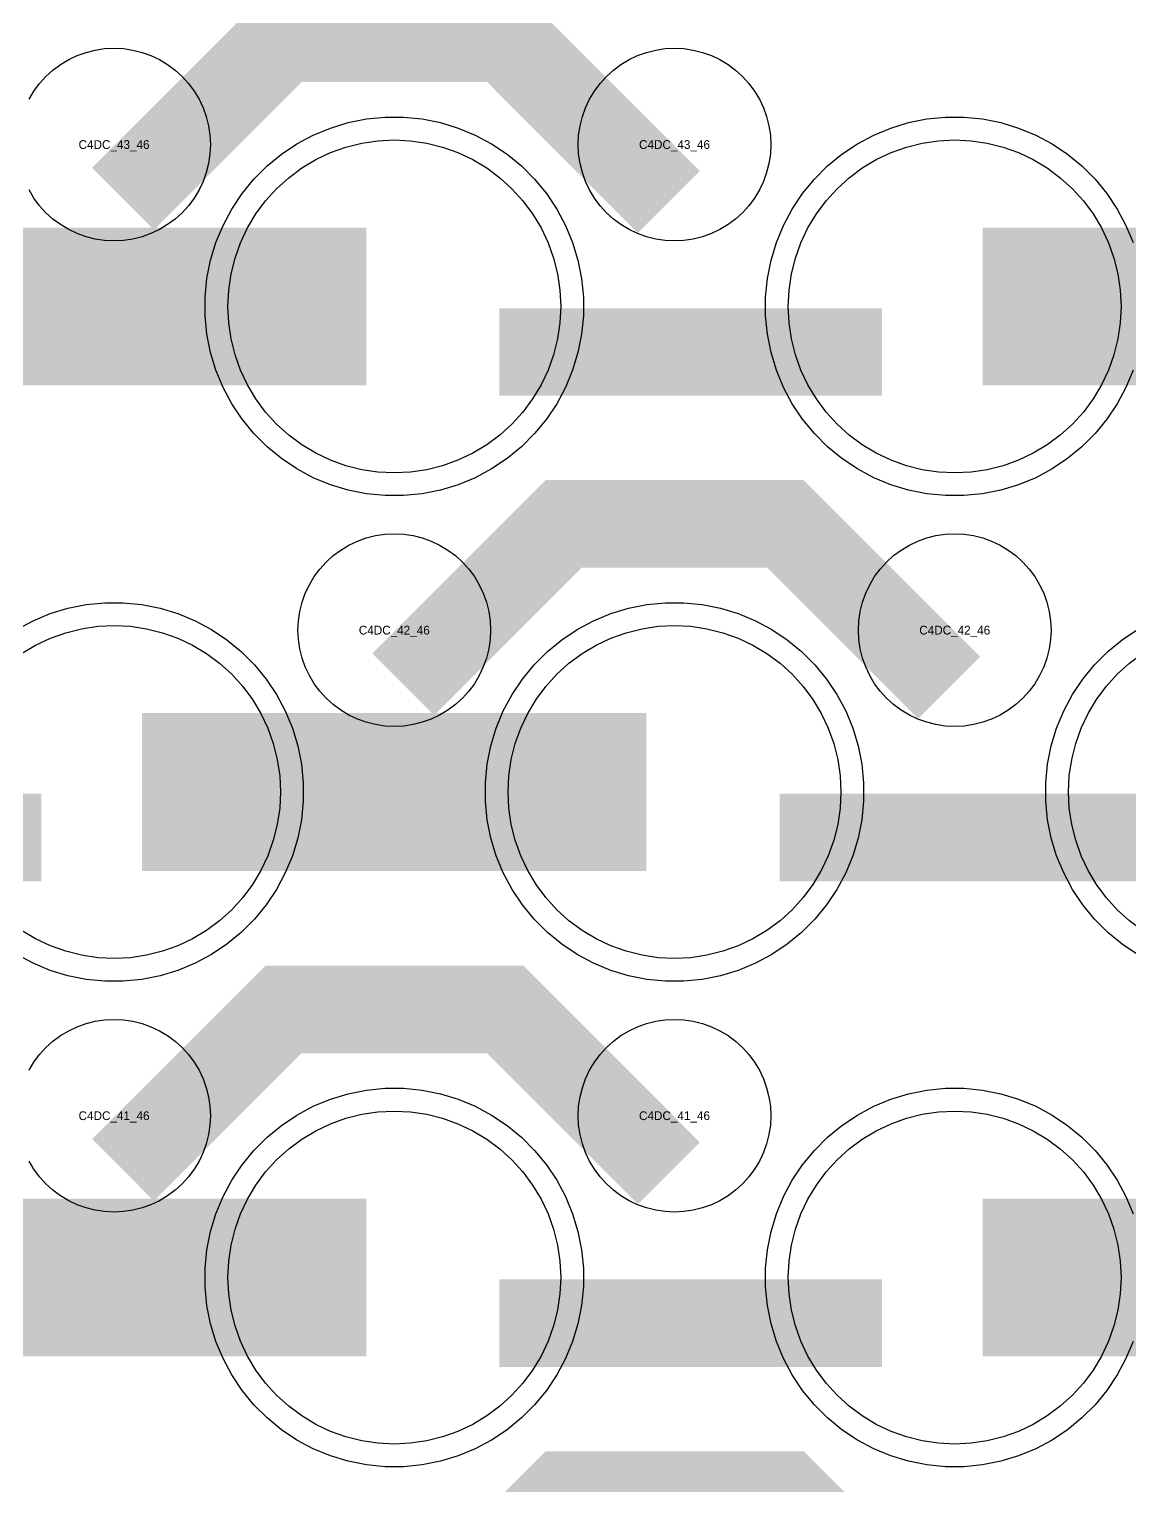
# Model space of a CAD drawing. Extents: x -11880 to 11880, y -14992 to 14992.
# Drawn here: x 2695.8 to 3010, y -9217.9 to -8802.2 of the extents above; entities that cross this region are included whole.
import ezdxf
from ezdxf.enums import TextEntityAlignment as Align

# ---------------------------------------------------------------- set-up
doc = ezdxf.new("R2010")
doc.units = 0
doc.header["$MEASUREMENT"] = 0
for name, color, linetype in [('GDS_775_DT_237', 138, 'CONTINUOUS'), ('RDL1_FS', 34, 'CONTINUOUS'), ('RDL_BS', 160, 'CONTINUOUS')]:
    doc.layers.add(name, color=color, linetype=linetype)

msp = doc.modelspace()

# ---------------------------------------------------------------- linework, layer by layer
at = {"layer": 'RDL1_FS'}
for points in [[(2800, -8928.819), (2795.343, -8928.59), (2790.732, -8927.906), (2786.209, -8926.774), (2781.819, -8925.202), (2777.605, -8923.21), (2773.605, -8920.812), (2769.86, -8918.034), (2766.406, -8914.904), (2763.276, -8911.45), (2760.498, -8907.705), (2758.1, -8903.705), (2756.108, -8899.491), (2754.536, -8895.101), (2753.404, -8890.578), (2752.72, -8885.967), (2752.491, -8881.31), (2752.72, -8876.653), (2753.404, -8872.042), (2754.536, -8867.519), (2756.108, -8863.129), (2758.1, -8858.915), (2760.498, -8854.915), (2763.276, -8851.17), (2766.406, -8847.716), (2769.86, -8844.586), (2773.605, -8841.808), (2777.605, -8839.41), (2781.819, -8837.418), (2786.209, -8835.846), (2790.732, -8834.714), (2795.343, -8834.03), (2800, -8833.801), (2804.657, -8834.03), (2809.268, -8834.714), (2813.791, -8835.846), (2818.181, -8837.418), (2822.395, -8839.41), (2826.395, -8841.808), (2830.14, -8844.586), (2833.594, -8847.716), (2836.724, -8851.17), (2839.502, -8854.915), (2841.9, -8858.915), (2843.892, -8863.129), (2845.464, -8867.519), (2846.596, -8872.042), (2847.28, -8876.653), (2847.509, -8881.31), (2847.28, -8885.967), (2846.596, -8890.578), (2845.464, -8895.101), (2843.892, -8899.491), (2841.9, -8903.705), (2839.502, -8907.705), (2836.724, -8911.45), (2833.594, -8914.904), (2830.14, -8918.034), (2826.395, -8920.812), (2822.395, -8923.21), (2818.181, -8925.202), (2813.791, -8926.774), (2809.268, -8927.906), (2804.657, -8928.59)], [(2960, -8928.819), (2955.343, -8928.59), (2950.732, -8927.906), (2946.209, -8926.774), (2941.819, -8925.202), (2937.605, -8923.21), (2933.605, -8920.812), (2929.86, -8918.034), (2926.406, -8914.904), (2923.276, -8911.45), (2920.498, -8907.705), (2918.1, -8903.705), (2916.108, -8899.491), (2914.536, -8895.101), (2913.404, -8890.578), (2912.72, -8885.967), (2912.491, -8881.31), (2912.72, -8876.653), (2913.404, -8872.042), (2914.536, -8867.519), (2916.108, -8863.129), (2918.1, -8858.915), (2920.498, -8854.915), (2923.276, -8851.17), (2926.406, -8847.716), (2929.86, -8844.586), (2933.605, -8841.808), (2937.605, -8839.41), (2941.819, -8837.418), (2946.209, -8835.846), (2950.732, -8834.714), (2955.343, -8834.03), (2960, -8833.801), (2964.657, -8834.03), (2969.268, -8834.714), (2973.791, -8835.846), (2978.181, -8837.418), (2982.395, -8839.41), (2986.395, -8841.808), (2990.14, -8844.586), (2993.594, -8847.716), (2996.724, -8851.17), (2999.502, -8854.915), (3001.9, -8858.915), (3003.892, -8863.129), (3005.464, -8867.519), (3006.596, -8872.042), (3007.28, -8876.653), (3007.509, -8881.31), (3007.28, -8885.967), (3006.596, -8890.578), (3005.464, -8895.101), (3003.892, -8899.491), (3001.9, -8903.705), (2999.502, -8907.705), (2996.724, -8911.45), (2993.594, -8914.904), (2990.14, -8918.034), (2986.395, -8920.812), (2982.395, -8923.21), (2978.181, -8925.202), (2973.791, -8926.774), (2969.268, -8927.906), (2964.657, -8928.59)], [(2880, -9067.384), (2875.343, -9067.155), (2870.732, -9066.471), (2866.209, -9065.339), (2861.819, -9063.767), (2857.605, -9061.775), (2853.605, -9059.377), (2849.86, -9056.599), (2846.406, -9053.469), (2843.276, -9050.015), (2840.498, -9046.27), (2838.1, -9042.27), (2836.108, -9038.056), (2834.536, -9033.666), (2833.404, -9029.143), (2832.72, -9024.532), (2832.491, -9019.875), (2832.72, -9015.218), (2833.404, -9010.607), (2834.536, -9006.084), (2836.108, -9001.694), (2838.1, -8997.48), (2840.498, -8993.48), (2843.276, -8989.735), (2846.406, -8986.281), (2849.86, -8983.151), (2853.605, -8980.373), (2857.605, -8977.975), (2861.819, -8975.983), (2866.209, -8974.411), (2870.732, -8973.279), (2875.343, -8972.595), (2880, -8972.366), (2884.657, -8972.595), (2889.268, -8973.279), (2893.791, -8974.411), (2898.181, -8975.983), (2902.395, -8977.975), (2906.395, -8980.373), (2910.14, -8983.151), (2913.594, -8986.281), (2916.724, -8989.735), (2919.502, -8993.48), (2921.9, -8997.48), (2923.892, -9001.694), (2925.464, -9006.084), (2926.596, -9010.607), (2927.28, -9015.218), (2927.509, -9019.875), (2927.28, -9024.532), (2926.596, -9029.143), (2925.464, -9033.666), (2923.892, -9038.056), (2921.9, -9042.27), (2919.502, -9046.27), (2916.724, -9050.015), (2913.594, -9053.469), (2910.14, -9056.599), (2906.395, -9059.377), (2902.395, -9061.775), (2898.181, -9063.767), (2893.791, -9065.339), (2889.268, -9066.471), (2884.657, -9067.155)]]:
    msp.add_lwpolyline(points, close=True, dxfattribs=at)
for points in [[(2648.002, -8881.31, 45, 45, 0), (2720.002, -8881.31, 45, 45, 0)], [(2720.002, -8881.31, 45, 45, 0), (2792.002, -8881.31, 45, 45, 0)], [(2968.002, -8881.31, 45, 45, 0), (3040.002, -8881.31, 45, 45, 0)], [(2728.002, -9019.875, 45, 45, 0), (2800.002, -9019.875, 45, 45, 0)], [(2800.002, -9019.875, 45, 45, 0), (2872.002, -9019.875, 45, 45, 0)]]:
    msp.add_lwpolyline(points, format="xyseb", dxfattribs=at)
for points in [[(2693.605, -8980.373), (2697.605, -8977.975), (2701.819, -8975.983), (2706.209, -8974.411), (2710.732, -8973.279), (2715.343, -8972.595), (2720, -8972.366), (2724.657, -8972.595), (2729.268, -8973.279), (2733.791, -8974.411), (2738.181, -8975.983), (2742.395, -8977.975), (2746.395, -8980.373), (2750.14, -8983.151), (2753.594, -8986.281), (2756.724, -8989.735), (2759.502, -8993.48), (2761.9, -8997.48), (2763.892, -9001.694), (2765.464, -9006.084), (2766.596, -9010.607), (2767.28, -9015.218), (2767.509, -9019.875), (2767.28, -9024.532), (2766.596, -9029.143), (2765.464, -9033.666), (2763.892, -9038.056), (2761.9, -9042.27), (2759.502, -9046.27), (2756.724, -9050.015), (2753.594, -9053.469), (2750.14, -9056.599), (2746.395, -9059.377), (2742.395, -9061.775), (2738.181, -9063.767), (2733.791, -9065.339), (2729.268, -9066.471), (2724.657, -9067.155), (2720, -9067.384), (2715.343, -9067.155), (2710.732, -9066.471), (2706.209, -9065.339), (2701.819, -9063.767), (2697.605, -9061.775), (2693.605, -9059.377)], [(3013.605, -9059.377), (3009.86, -9056.599), (3006.406, -9053.469), (3003.276, -9050.015), (3000.498, -9046.27), (2998.1, -9042.27), (2996.108, -9038.056), (2994.536, -9033.666), (2993.404, -9029.143), (2992.72, -9024.532), (2992.491, -9019.875), (2992.72, -9015.218), (2993.404, -9010.607), (2994.536, -9006.084), (2996.108, -9001.694), (2998.1, -8997.48), (3000.498, -8993.48), (3003.276, -8989.735), (3006.406, -8986.281), (3009.86, -8983.151), (3013.605, -8980.373)]]:
    msp.add_lwpolyline(points, dxfattribs=at)
at = {"layer": 'RDL1_FS', "color": 241, "true_color": 0xf7abae}
for points in [[(2800, -9205.944), (2795.343, -9205.715), (2790.732, -9205.031), (2786.209, -9203.899), (2781.819, -9202.327), (2777.605, -9200.335), (2773.605, -9197.937), (2769.86, -9195.159), (2766.406, -9192.029), (2763.276, -9188.575), (2760.498, -9184.83), (2758.1, -9180.83), (2756.108, -9176.616), (2754.536, -9172.226), (2753.404, -9167.703), (2752.72, -9163.092), (2752.491, -9158.435), (2752.72, -9153.778), (2753.404, -9149.167), (2754.536, -9144.644), (2756.108, -9140.254), (2758.1, -9136.04), (2760.498, -9132.04), (2763.276, -9128.295), (2766.406, -9124.841), (2769.86, -9121.711), (2773.605, -9118.933), (2777.605, -9116.535), (2781.819, -9114.543), (2786.209, -9112.971), (2790.732, -9111.839), (2795.343, -9111.155), (2800, -9110.926), (2804.657, -9111.155), (2809.268, -9111.839), (2813.791, -9112.971), (2818.181, -9114.543), (2822.395, -9116.535), (2826.395, -9118.933), (2830.14, -9121.711), (2833.594, -9124.841), (2836.724, -9128.295), (2839.502, -9132.04), (2841.9, -9136.04), (2843.892, -9140.254), (2845.464, -9144.644), (2846.596, -9149.167), (2847.28, -9153.778), (2847.509, -9158.435), (2847.28, -9163.092), (2846.596, -9167.703), (2845.464, -9172.226), (2843.892, -9176.616), (2841.9, -9180.83), (2839.502, -9184.83), (2836.724, -9188.575), (2833.594, -9192.029), (2830.14, -9195.159), (2826.395, -9197.937), (2822.395, -9200.335), (2818.181, -9202.327), (2813.791, -9203.899), (2809.268, -9205.031), (2804.657, -9205.715)], [(2960, -9205.944), (2955.343, -9205.715), (2950.732, -9205.031), (2946.209, -9203.899), (2941.819, -9202.327), (2937.605, -9200.335), (2933.605, -9197.937), (2929.86, -9195.159), (2926.406, -9192.029), (2923.276, -9188.575), (2920.498, -9184.83), (2918.1, -9180.83), (2916.108, -9176.616), (2914.536, -9172.226), (2913.404, -9167.703), (2912.72, -9163.092), (2912.491, -9158.435), (2912.72, -9153.778), (2913.404, -9149.167), (2914.536, -9144.644), (2916.108, -9140.254), (2918.1, -9136.04), (2920.498, -9132.04), (2923.276, -9128.295), (2926.406, -9124.841), (2929.86, -9121.711), (2933.605, -9118.933), (2937.605, -9116.535), (2941.819, -9114.543), (2946.209, -9112.971), (2950.732, -9111.839), (2955.343, -9111.155), (2960, -9110.926), (2964.657, -9111.155), (2969.268, -9111.839), (2973.791, -9112.971), (2978.181, -9114.543), (2982.395, -9116.535), (2986.395, -9118.933), (2990.14, -9121.711), (2993.594, -9124.841), (2996.724, -9128.295), (2999.502, -9132.04), (3001.9, -9136.04), (3003.892, -9140.254), (3005.464, -9144.644), (3006.596, -9149.167), (3007.28, -9153.778), (3007.509, -9158.435), (3007.28, -9163.092), (3006.596, -9167.703), (3005.464, -9172.226), (3003.892, -9176.616), (3001.9, -9180.83), (2999.502, -9184.83), (2996.724, -9188.575), (2993.594, -9192.029), (2990.14, -9195.159), (2986.395, -9197.937), (2982.395, -9200.335), (2978.181, -9202.327), (2973.791, -9203.899), (2969.268, -9205.031), (2964.657, -9205.715)]]:
    msp.add_lwpolyline(points, close=True, dxfattribs=at)
for points in [[(2648.002, -9158.435, 45, 45, 0), (2720.002, -9158.435, 45, 45, 0)], [(2720.002, -9158.435, 45, 45, 0), (2792.002, -9158.435, 45, 45, 0)], [(2968.002, -9158.435, 45, 45, 0), (3040.002, -9158.435, 45, 45, 0)]]:
    msp.add_lwpolyline(points, format="xyseb", dxfattribs=at)
at = {"layer": 'RDL_BS'}
for points in [[(2722.562, -8850.624, 25, 25, 0), (2768.377, -8804.809, 25, 25, 0), (2801.93, -8804.809, 25, 25, 0)], [(2878.401, -8851.523, 25, 25, 0), (2831.687, -8804.809, 25, 25, 0), (2801.929, -8804.809, 25, 25, 0)], [(2830.016, -8894.323, 25, 25, 0), (2939.281, -8894.323, 25, 25, 0)], [(2802.562, -8989.189, 25, 25, 0), (2848.377, -8943.374, 25, 25, 0), (2881.93, -8943.374, 25, 25, 0)], [(2958.401, -8990.088, 25, 25, 0), (2911.687, -8943.374, 25, 25, 0), (2881.929, -8943.374, 25, 25, 0)], [(2590.016, -9032.888, 25, 25, 0), (2699.281, -9032.888, 25, 25, 0)], [(2910.016, -9032.888, 25, 25, 0), (3019.281, -9032.888, 25, 25, 0)], [(2722.562, -9127.749, 25, 25, 0), (2768.377, -9081.934, 25, 25, 0), (2801.93, -9081.934, 25, 25, 0)], [(2878.401, -9128.648, 25, 25, 0), (2831.687, -9081.934, 25, 25, 0), (2801.929, -9081.934, 25, 25, 0)], [(2802.562, -9266.314, 25, 25, 0), (2848.377, -9220.499, 25, 25, 0), (2881.93, -9220.499, 25, 25, 0)], [(2958.401, -9267.213, 25, 25, 0), (2911.687, -9220.499, 25, 25, 0), (2881.929, -9220.499, 25, 25, 0)]]:
    msp.add_lwpolyline(points, format="xyseb", dxfattribs=at)
for points in [[(2695.75, -8822.166), (2697.143, -8819.842), (2698.746, -8817.679), (2700.558, -8815.68), (2702.557, -8813.868), (2704.72, -8812.265), (2707.044, -8810.872), (2709.481, -8809.72), (2712.016, -8808.813), (2714.635, -8808.156), (2717.307, -8807.76), (2720, -8807.628), (2722.693, -8807.76), (2725.365, -8808.156), (2727.984, -8808.813), (2730.519, -8809.72), (2732.956, -8810.872), (2735.28, -8812.265), (2737.443, -8813.868), (2739.442, -8815.68), (2741.254, -8817.679), (2742.857, -8819.842), (2744.25, -8822.166), (2745.402, -8824.603), (2746.309, -8827.138), (2746.966, -8829.757), (2747.362, -8832.429), (2747.494, -8835.122), (2747.362, -8837.815), (2746.966, -8840.487), (2746.309, -8843.106), (2745.402, -8845.641), (2744.25, -8848.078), (2742.857, -8850.402), (2741.254, -8852.565), (2739.442, -8854.564), (2737.443, -8856.376), (2735.28, -8857.979), (2732.956, -8859.372), (2730.519, -8860.524), (2727.984, -8861.431), (2725.365, -8862.088), (2722.693, -8862.484), (2720, -8862.616), (2717.307, -8862.484), (2714.635, -8862.088), (2712.016, -8861.431), (2709.481, -8860.524), (2707.044, -8859.372), (2704.72, -8857.979), (2702.557, -8856.376), (2700.558, -8854.564), (2698.746, -8852.565), (2697.143, -8850.402), (2695.75, -8848.078)], [(3010.906, -8899.515), (3008.875, -8904.425), (3006.383, -8909.087), (3003.436, -8913.501), (3000.074, -8917.602), (2996.292, -8921.384), (2992.191, -8924.746), (2987.777, -8927.693), (2983.115, -8930.185), (2978.205, -8932.216), (2973.165, -8933.747), (2967.938, -8934.793), (2962.644, -8935.31), (2957.356, -8935.31), (2952.062, -8934.793), (2946.835, -8933.747), (2941.795, -8932.216), (2936.885, -8930.185), (2932.223, -8927.693), (2927.809, -8924.746), (2923.708, -8921.384), (2919.926, -8917.602), (2916.564, -8913.501), (2913.617, -8909.087), (2911.125, -8904.425), (2909.094, -8899.515), (2907.563, -8894.475), (2906.517, -8889.248), (2906, -8883.954), (2906, -8878.666), (2906.517, -8873.372), (2907.563, -8868.145), (2909.094, -8863.105), (2911.125, -8858.195), (2913.617, -8853.533), (2916.564, -8849.119), (2919.926, -8845.018), (2923.708, -8841.236), (2927.809, -8837.874), (2932.223, -8834.927), (2936.885, -8832.435), (2941.795, -8830.404), (2946.835, -8828.873), (2952.062, -8827.827), (2957.356, -8827.31), (2962.644, -8827.31), (2967.938, -8827.827), (2973.165, -8828.873), (2978.205, -8830.404), (2983.115, -8832.435), (2987.777, -8834.927), (2992.191, -8837.874), (2996.292, -8841.236), (3000.074, -8845.018), (3003.436, -8849.119), (3006.383, -8853.533), (3008.875, -8858.195), (3010.906, -8863.105)], [(2692.223, -8973.492), (2696.885, -8971), (2701.795, -8968.969), (2706.835, -8967.438), (2712.062, -8966.392), (2717.356, -8965.875), (2722.644, -8965.875), (2727.938, -8966.392), (2733.165, -8967.438), (2738.205, -8968.969), (2743.115, -8971), (2747.777, -8973.492), (2752.191, -8976.439), (2756.292, -8979.801), (2760.074, -8983.583), (2763.436, -8987.684), (2766.383, -8992.098), (2768.875, -8996.76), (2770.906, -9001.67), (2772.437, -9006.71), (2773.483, -9011.937), (2774, -9017.231), (2774, -9022.519), (2773.483, -9027.813), (2772.437, -9033.04), (2770.906, -9038.08), (2768.875, -9042.99), (2766.383, -9047.652), (2763.436, -9052.066), (2760.074, -9056.167), (2756.292, -9059.949), (2752.191, -9063.311), (2747.777, -9066.258), (2743.115, -9068.75), (2738.205, -9070.781), (2733.165, -9072.312), (2727.938, -9073.358), (2722.644, -9073.875), (2717.356, -9073.875), (2712.062, -9073.358), (2706.835, -9072.312), (2701.795, -9070.781), (2696.885, -9068.75), (2692.223, -9066.258)], [(3012.223, -9066.258), (3007.809, -9063.311), (3003.708, -9059.949), (2999.926, -9056.167), (2996.564, -9052.066), (2993.617, -9047.652), (2991.125, -9042.99), (2989.094, -9038.08), (2987.563, -9033.04), (2986.517, -9027.813), (2986, -9022.519), (2986, -9017.231), (2986.517, -9011.937), (2987.563, -9006.71), (2989.094, -9001.67), (2991.125, -8996.76), (2993.617, -8992.098), (2996.564, -8987.684), (2999.926, -8983.583), (3003.708, -8979.801), (3007.809, -8976.439), (3012.223, -8973.492)], [(2695.75, -9099.291), (2697.143, -9096.967), (2698.746, -9094.804), (2700.558, -9092.805), (2702.557, -9090.993), (2704.72, -9089.39), (2707.044, -9087.997), (2709.481, -9086.845), (2712.016, -9085.938), (2714.635, -9085.281), (2717.307, -9084.885), (2720, -9084.753), (2722.693, -9084.885), (2725.365, -9085.281), (2727.984, -9085.938), (2730.519, -9086.845), (2732.956, -9087.997), (2735.28, -9089.39), (2737.443, -9090.993), (2739.442, -9092.805), (2741.254, -9094.804), (2742.857, -9096.967), (2744.25, -9099.291), (2745.402, -9101.728), (2746.309, -9104.263), (2746.966, -9106.882), (2747.362, -9109.554), (2747.494, -9112.247), (2747.362, -9114.94), (2746.966, -9117.612), (2746.309, -9120.231), (2745.402, -9122.766), (2744.25, -9125.203), (2742.857, -9127.527), (2741.254, -9129.69), (2739.442, -9131.689), (2737.443, -9133.501), (2735.28, -9135.104), (2732.956, -9136.497), (2730.519, -9137.649), (2727.984, -9138.556), (2725.365, -9139.213), (2722.693, -9139.609), (2720, -9139.741), (2717.307, -9139.609), (2714.635, -9139.213), (2712.016, -9138.556), (2709.481, -9137.649), (2707.044, -9136.497), (2704.72, -9135.104), (2702.557, -9133.501), (2700.558, -9131.689), (2698.746, -9129.69), (2697.143, -9127.527), (2695.75, -9125.203)]]:
    msp.add_lwpolyline(points, dxfattribs=at)
for points in [[(2880, -8862.616), (2877.307, -8862.484), (2874.635, -8862.088), (2872.016, -8861.431), (2869.481, -8860.524), (2867.044, -8859.372), (2864.72, -8857.979), (2862.557, -8856.376), (2860.558, -8854.564), (2858.746, -8852.565), (2857.143, -8850.402), (2855.75, -8848.078), (2854.598, -8845.641), (2853.691, -8843.106), (2853.034, -8840.487), (2852.638, -8837.815), (2852.506, -8835.122), (2852.638, -8832.429), (2853.034, -8829.757), (2853.691, -8827.138), (2854.598, -8824.603), (2855.75, -8822.166), (2857.143, -8819.842), (2858.746, -8817.679), (2860.558, -8815.68), (2862.557, -8813.868), (2864.72, -8812.265), (2867.044, -8810.872), (2869.481, -8809.72), (2872.016, -8808.813), (2874.635, -8808.156), (2877.307, -8807.76), (2880, -8807.628), (2882.693, -8807.76), (2885.365, -8808.156), (2887.984, -8808.813), (2890.519, -8809.72), (2892.956, -8810.872), (2895.28, -8812.265), (2897.443, -8813.868), (2899.442, -8815.68), (2901.254, -8817.679), (2902.857, -8819.842), (2904.25, -8822.166), (2905.402, -8824.603), (2906.309, -8827.138), (2906.966, -8829.757), (2907.362, -8832.429), (2907.494, -8835.122), (2907.362, -8837.815), (2906.966, -8840.487), (2906.309, -8843.106), (2905.402, -8845.641), (2904.25, -8848.078), (2902.857, -8850.402), (2901.254, -8852.565), (2899.442, -8854.564), (2897.443, -8856.376), (2895.28, -8857.979), (2892.956, -8859.372), (2890.519, -8860.524), (2887.984, -8861.431), (2885.365, -8862.088), (2882.693, -8862.484)], [(2797.356, -8935.31), (2792.062, -8934.793), (2786.835, -8933.747), (2781.795, -8932.216), (2776.885, -8930.185), (2772.223, -8927.693), (2767.809, -8924.746), (2763.708, -8921.384), (2759.926, -8917.602), (2756.564, -8913.501), (2753.617, -8909.087), (2751.125, -8904.425), (2749.094, -8899.515), (2747.563, -8894.475), (2746.517, -8889.248), (2746, -8883.954), (2746, -8878.666), (2746.517, -8873.372), (2747.563, -8868.145), (2749.094, -8863.105), (2751.125, -8858.195), (2753.617, -8853.533), (2756.564, -8849.119), (2759.926, -8845.018), (2763.708, -8841.236), (2767.809, -8837.874), (2772.223, -8834.927), (2776.885, -8832.435), (2781.795, -8830.404), (2786.835, -8828.873), (2792.062, -8827.827), (2797.356, -8827.31), (2802.644, -8827.31), (2807.938, -8827.827), (2813.165, -8828.873), (2818.205, -8830.404), (2823.115, -8832.435), (2827.777, -8834.927), (2832.191, -8837.874), (2836.292, -8841.236), (2840.074, -8845.018), (2843.436, -8849.119), (2846.383, -8853.533), (2848.875, -8858.195), (2850.906, -8863.105), (2852.437, -8868.145), (2853.483, -8873.372), (2854, -8878.666), (2854, -8883.954), (2853.483, -8889.248), (2852.437, -8894.475), (2850.906, -8899.515), (2848.875, -8904.425), (2846.383, -8909.087), (2843.436, -8913.501), (2840.074, -8917.602), (2836.292, -8921.384), (2832.191, -8924.746), (2827.777, -8927.693), (2823.115, -8930.185), (2818.205, -8932.216), (2813.165, -8933.747), (2807.938, -8934.793), (2802.644, -8935.31)], [(2800, -9001.181), (2797.307, -9001.049), (2794.635, -9000.653), (2792.016, -8999.996), (2789.481, -8999.089), (2787.044, -8997.937), (2784.72, -8996.544), (2782.557, -8994.941), (2780.558, -8993.129), (2778.746, -8991.13), (2777.143, -8988.967), (2775.75, -8986.643), (2774.598, -8984.206), (2773.691, -8981.671), (2773.034, -8979.052), (2772.638, -8976.38), (2772.506, -8973.687), (2772.638, -8970.994), (2773.034, -8968.322), (2773.691, -8965.703), (2774.598, -8963.168), (2775.75, -8960.731), (2777.143, -8958.407), (2778.746, -8956.244), (2780.558, -8954.245), (2782.557, -8952.433), (2784.72, -8950.83), (2787.044, -8949.437), (2789.481, -8948.285), (2792.016, -8947.378), (2794.635, -8946.721), (2797.307, -8946.325), (2800, -8946.193), (2802.693, -8946.325), (2805.365, -8946.721), (2807.984, -8947.378), (2810.519, -8948.285), (2812.956, -8949.437), (2815.28, -8950.83), (2817.443, -8952.433), (2819.442, -8954.245), (2821.254, -8956.244), (2822.857, -8958.407), (2824.25, -8960.731), (2825.402, -8963.168), (2826.309, -8965.703), (2826.966, -8968.322), (2827.362, -8970.994), (2827.494, -8973.687), (2827.362, -8976.38), (2826.966, -8979.052), (2826.309, -8981.671), (2825.402, -8984.206), (2824.25, -8986.643), (2822.857, -8988.967), (2821.254, -8991.13), (2819.442, -8993.129), (2817.443, -8994.941), (2815.28, -8996.544), (2812.956, -8997.937), (2810.519, -8999.089), (2807.984, -8999.996), (2805.365, -9000.653), (2802.693, -9001.049)], [(2960, -9001.181), (2957.307, -9001.049), (2954.635, -9000.653), (2952.016, -8999.996), (2949.481, -8999.089), (2947.044, -8997.937), (2944.72, -8996.544), (2942.557, -8994.941), (2940.558, -8993.129), (2938.746, -8991.13), (2937.143, -8988.967), (2935.75, -8986.643), (2934.598, -8984.206), (2933.691, -8981.671), (2933.034, -8979.052), (2932.638, -8976.38), (2932.506, -8973.687), (2932.638, -8970.994), (2933.034, -8968.322), (2933.691, -8965.703), (2934.598, -8963.168), (2935.75, -8960.731), (2937.143, -8958.407), (2938.746, -8956.244), (2940.558, -8954.245), (2942.557, -8952.433), (2944.72, -8950.83), (2947.044, -8949.437), (2949.481, -8948.285), (2952.016, -8947.378), (2954.635, -8946.721), (2957.307, -8946.325), (2960, -8946.193), (2962.693, -8946.325), (2965.365, -8946.721), (2967.984, -8947.378), (2970.519, -8948.285), (2972.956, -8949.437), (2975.28, -8950.83), (2977.443, -8952.433), (2979.442, -8954.245), (2981.254, -8956.244), (2982.857, -8958.407), (2984.25, -8960.731), (2985.402, -8963.168), (2986.309, -8965.703), (2986.966, -8968.322), (2987.362, -8970.994), (2987.494, -8973.687), (2987.362, -8976.38), (2986.966, -8979.052), (2986.309, -8981.671), (2985.402, -8984.206), (2984.25, -8986.643), (2982.857, -8988.967), (2981.254, -8991.13), (2979.442, -8993.129), (2977.443, -8994.941), (2975.28, -8996.544), (2972.956, -8997.937), (2970.519, -8999.089), (2967.984, -8999.996), (2965.365, -9000.653), (2962.693, -9001.049)], [(2877.356, -9073.875), (2872.062, -9073.358), (2866.835, -9072.312), (2861.795, -9070.781), (2856.885, -9068.75), (2852.223, -9066.258), (2847.809, -9063.311), (2843.708, -9059.949), (2839.926, -9056.167), (2836.564, -9052.066), (2833.617, -9047.652), (2831.125, -9042.99), (2829.094, -9038.08), (2827.563, -9033.04), (2826.517, -9027.813), (2826, -9022.519), (2826, -9017.231), (2826.517, -9011.937), (2827.563, -9006.71), (2829.094, -9001.67), (2831.125, -8996.76), (2833.617, -8992.098), (2836.564, -8987.684), (2839.926, -8983.583), (2843.708, -8979.801), (2847.809, -8976.439), (2852.223, -8973.492), (2856.885, -8971), (2861.795, -8968.969), (2866.835, -8967.438), (2872.062, -8966.392), (2877.356, -8965.875), (2882.644, -8965.875), (2887.938, -8966.392), (2893.165, -8967.438), (2898.205, -8968.969), (2903.115, -8971), (2907.777, -8973.492), (2912.191, -8976.439), (2916.292, -8979.801), (2920.074, -8983.583), (2923.436, -8987.684), (2926.383, -8992.098), (2928.875, -8996.76), (2930.906, -9001.67), (2932.437, -9006.71), (2933.483, -9011.937), (2934, -9017.231), (2934, -9022.519), (2933.483, -9027.813), (2932.437, -9033.04), (2930.906, -9038.08), (2928.875, -9042.99), (2926.383, -9047.652), (2923.436, -9052.066), (2920.074, -9056.167), (2916.292, -9059.949), (2912.191, -9063.311), (2907.777, -9066.258), (2903.115, -9068.75), (2898.205, -9070.781), (2893.165, -9072.312), (2887.938, -9073.358), (2882.644, -9073.875)], [(2880, -9139.741), (2877.307, -9139.609), (2874.635, -9139.213), (2872.016, -9138.556), (2869.481, -9137.649), (2867.044, -9136.497), (2864.72, -9135.104), (2862.557, -9133.501), (2860.558, -9131.689), (2858.746, -9129.69), (2857.143, -9127.527), (2855.75, -9125.203), (2854.598, -9122.766), (2853.691, -9120.231), (2853.034, -9117.612), (2852.638, -9114.94), (2852.506, -9112.247), (2852.638, -9109.554), (2853.034, -9106.882), (2853.691, -9104.263), (2854.598, -9101.728), (2855.75, -9099.291), (2857.143, -9096.967), (2858.746, -9094.804), (2860.558, -9092.805), (2862.557, -9090.993), (2864.72, -9089.39), (2867.044, -9087.997), (2869.481, -9086.845), (2872.016, -9085.938), (2874.635, -9085.281), (2877.307, -9084.885), (2880, -9084.753), (2882.693, -9084.885), (2885.365, -9085.281), (2887.984, -9085.938), (2890.519, -9086.845), (2892.956, -9087.997), (2895.28, -9089.39), (2897.443, -9090.993), (2899.442, -9092.805), (2901.254, -9094.804), (2902.857, -9096.967), (2904.25, -9099.291), (2905.402, -9101.728), (2906.309, -9104.263), (2906.966, -9106.882), (2907.362, -9109.554), (2907.494, -9112.247), (2907.362, -9114.94), (2906.966, -9117.612), (2906.309, -9120.231), (2905.402, -9122.766), (2904.25, -9125.203), (2902.857, -9127.527), (2901.254, -9129.69), (2899.442, -9131.689), (2897.443, -9133.501), (2895.28, -9135.104), (2892.956, -9136.497), (2890.519, -9137.649), (2887.984, -9138.556), (2885.365, -9139.213), (2882.693, -9139.609)]]:
    msp.add_lwpolyline(points, close=True, dxfattribs=at)
at = {"layer": 'RDL_BS', "color": 241, "true_color": 0xf7abae}
msp.add_lwpolyline([(2797.356, -9212.435), (2792.062, -9211.918), (2786.835, -9210.872), (2781.795, -9209.341), (2776.885, -9207.31), (2772.223, -9204.818), (2767.809, -9201.871), (2763.708, -9198.509), (2759.926, -9194.727), (2756.564, -9190.626), (2753.617, -9186.212), (2751.125, -9181.55), (2749.094, -9176.64), (2747.563, -9171.6), (2746.517, -9166.373), (2746, -9161.079), (2746, -9155.791), (2746.517, -9150.497), (2747.563, -9145.27), (2749.094, -9140.23), (2751.125, -9135.32), (2753.617, -9130.658), (2756.564, -9126.244), (2759.926, -9122.143), (2763.708, -9118.361), (2767.809, -9114.999), (2772.223, -9112.052), (2776.885, -9109.56), (2781.795, -9107.529), (2786.835, -9105.998), (2792.062, -9104.952), (2797.356, -9104.435), (2802.644, -9104.435), (2807.938, -9104.952), (2813.165, -9105.998), (2818.205, -9107.529), (2823.115, -9109.56), (2827.777, -9112.052), (2832.191, -9114.999), (2836.292, -9118.361), (2840.074, -9122.143), (2843.436, -9126.244), (2846.383, -9130.658), (2848.875, -9135.32), (2850.906, -9140.23), (2852.437, -9145.27), (2853.483, -9150.497), (2854, -9155.791), (2854, -9161.079), (2853.483, -9166.373), (2852.437, -9171.6), (2850.906, -9176.64), (2848.875, -9181.55), (2846.383, -9186.212), (2843.436, -9190.626), (2840.074, -9194.727), (2836.292, -9198.509), (2832.191, -9201.871), (2827.777, -9204.818), (2823.115, -9207.31), (2818.205, -9209.341), (2813.165, -9210.872), (2807.938, -9211.918), (2802.644, -9212.435)], close=True, dxfattribs=at)
msp.add_lwpolyline([(3010.906, -9176.64), (3008.875, -9181.55), (3006.383, -9186.212), (3003.436, -9190.626), (3000.074, -9194.727), (2996.292, -9198.509), (2992.191, -9201.871), (2987.777, -9204.818), (2983.115, -9207.31), (2978.205, -9209.341), (2973.165, -9210.872), (2967.938, -9211.918), (2962.644, -9212.435), (2957.356, -9212.435), (2952.062, -9211.918), (2946.835, -9210.872), (2941.795, -9209.341), (2936.885, -9207.31), (2932.223, -9204.818), (2927.809, -9201.871), (2923.708, -9198.509), (2919.926, -9194.727), (2916.564, -9190.626), (2913.617, -9186.212), (2911.125, -9181.55), (2909.094, -9176.64), (2907.563, -9171.6), (2906.517, -9166.373), (2906, -9161.079), (2906, -9155.791), (2906.517, -9150.497), (2907.563, -9145.27), (2909.094, -9140.23), (2911.125, -9135.32), (2913.617, -9130.658), (2916.564, -9126.244), (2919.926, -9122.143), (2923.708, -9118.361), (2927.809, -9114.999), (2932.223, -9112.052), (2936.885, -9109.56), (2941.795, -9107.529), (2946.835, -9105.998), (2952.062, -9104.952), (2957.356, -9104.435), (2962.644, -9104.435), (2967.938, -9104.952), (2973.165, -9105.998), (2978.205, -9107.529), (2983.115, -9109.56), (2987.777, -9112.052), (2992.191, -9114.999), (2996.292, -9118.361), (3000.074, -9122.143), (3003.436, -9126.244), (3006.383, -9130.658), (3008.875, -9135.32), (3010.906, -9140.23)], dxfattribs=at)
msp.add_lwpolyline([(2830.016, -9171.448, 25, 25, 0), (2939.281, -9171.448, 25, 25, 0)], format="xyseb", dxfattribs=at)

# ---------------------------------------------------------------- texts
at = {"layer": 'GDS_775_DT_237'}
for s, p in [('C4DC_43_46', (2720, -8835.122)), ('C4DC_43_46', (2720, -8835.122)), ('C4DC_43_46', (2880, -8835.122)), ('C4DC_43_46', (2880, -8835.122)), ('C4DC_42_46', (2800, -8973.687)), ('C4DC_42_46', (2800, -8973.687)), ('C4DC_42_46', (2960, -8973.687)), ('C4DC_42_46', (2960, -8973.687)), ('C4DC_41_46', (2720, -9112.247)), ('C4DC_41_46', (2720, -9112.247)), ('C4DC_41_46', (2880, -9112.247)), ('C4DC_41_46', (2880, -9112.247))]:
    msp.add_text(s, height=2.5, dxfattribs=at).set_placement(p, align=Align.MIDDLE_CENTER)

doc.saveas('drawing.dxf')
